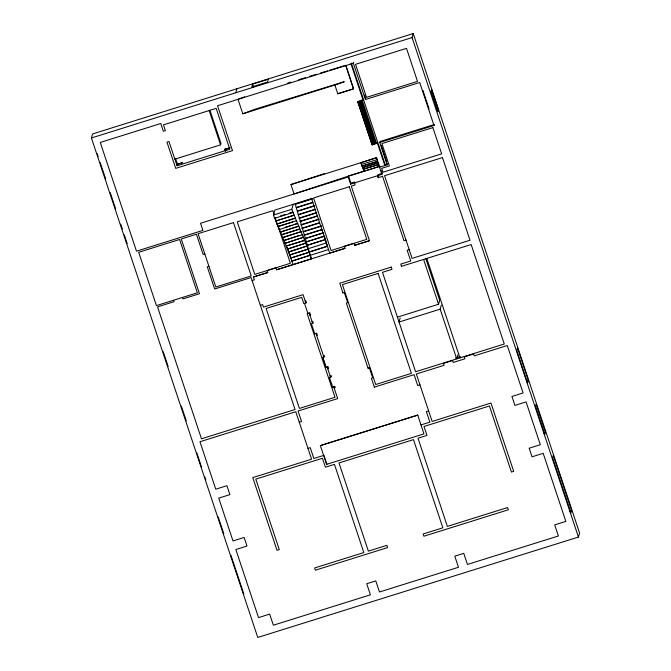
<?xml version="1.0" encoding="UTF-8"?>
<svg xmlns="http://www.w3.org/2000/svg" width="671" height="671" viewBox="0 0 671 671"><rect width="100%" height="100%" fill="white"/><g stroke="black" fill="none" stroke-linecap="round" stroke-linejoin="round"><path stroke-width="1.01" d="M91.424 137.966L92.564 133.948L413.227 33.55L579.576 533.042L578.436 537.06L257.773 637.45L91.424 137.966L412.086 37.568L413.227 33.55M379.778 166.274L348.509 176.062L348.241 177.01L200.545 223.25L202.919 230.388L136.498 251.18L100.281 142.453L160.772 123.514L163.355 131.273L165.368 130.644L163.447 124.873L216.179 108.358L229.801 149.256L177.069 165.762L177.48 164.311L175.592 158.65M174.863 159.153L220.558 144.852L220.969 143.401L209.872 110.094M235.815 92.757L236.955 88.74M252.615 84.118L251.818 86.936L267.553 82.013L268.35 79.195L252.615 84.118L253.554 86.936M252.095 280.587L254.376 279.841L253.428 276.997L267.754 272.51L253.42 277.031M274.556 218.31L274.716 217.731L276.947 224.08L295.282 218.335L294.2 215.072L275.806 221.002L294.141 215.257L293.059 211.994L292.892 212.564L274.556 218.31L273.466 215.039L274.884 210.057L311.554 198.574L329.729 253.143L344.978 248.371L344.324 246.349L354.003 243.313L354.657 245.334L369.453 240.704L351.277 186.135L354.976 184.944L354.573 182.042L350.883 183.2L350.614 184.148L381.883 174.359L382.16 173.403L381.262 170.728M276.947 224.08L293.47 218.528M297.63 223.879L296.574 220.7L278.239 226.446L279.295 229.625L297.773 223.401L298.746 226.32L280.411 232.065L279.43 229.138L279.295 229.625M267.083 270.564L275.94 267.754L276.586 269.776L311.394 258.88L295.257 204.219L312.694 198.541M280.411 232.065L298.847 225.959L299.903 229.138L281.568 234.875L280.512 231.696M260.365 305.33L262.629 304.626L263.435 307.117L303.082 294.67L305.825 302.915M281.568 234.875L282.717 237.744L301.162 231.629L302.218 234.808L283.883 240.545L282.827 237.366L300.197 231.931M292.892 212.564L291.81 209.302L293.219 204.311M283.883 240.545L299.434 235.311M276.586 269.776L344.986 248.337M303.493 237.24L285.058 243.33L303.493 237.24L304.55 240.419L286.215 246.165L285.15 242.986M286.215 246.165L287.331 249.134L305.741 243.137L287.331 249.134M295.282 218.335L295.399 217.924L296.465 221.103M306.865 246.072L288.463 252.053L306.865 246.072L309.071 252.33L290.736 258.067L289.671 254.888L308.014 249.151L289.62 255.081L288.53 251.81M290.736 258.067L309.105 252.204L311.394 258.88M345.775 65.263L353.416 88.882L337.781 93.772L334.863 85.007L242.827 113.818L238.004 99.333L244.663 96.817M299.903 229.138L301.053 232.007M293.051 264.626L287.289 247.305M302.218 234.808L303.393 237.584M350.883 183.2L348.509 176.062L379.744 166.391L379.509 167.222L387.175 164.823L379.736 142.478L434.003 125.485L419.694 82.508L365.418 99.501L353.34 63.225L353.609 62.269M304.55 240.419L287.238 245.653M353.416 88.882L337.781 93.772M310.22 255.198L291.826 261.128L328.53 249.545M372.07 144.877L357.752 101.9L359.119 101.111L373.428 144.089L372.07 144.877L377.421 143.2L377.664 142.369L373.428 144.089M322.147 230.379L322.374 229.583L304.03 235.32M323.204 233.558L323.38 232.929L305.045 238.675M304.5 303.359L307.863 313.382M324.261 236.737L324.437 236.117L306.102 241.854M357.752 101.9L363.112 100.222L363.346 99.392M325.326 239.916L325.443 239.48L307.066 245.36L325.41 239.622L327.473 246.366M365.418 99.501L365.687 98.545M309.172 313.005L312.627 323.33M360.746 162.734L376.431 157.66L377.689 161.241L362.055 166.14L362.239 165.485L364.11 171.29L363.422 169.218L378.075 164.63M377.001 159.681L361.409 164.403L362.625 167.624L378.15 163.128M316.678 335.492L317.375 335.274L316.67 333.168L314.758 333.772M362.625 167.624L377.337 162.852M315.966 333.42L323.85 357.022M378.821 165.15L378.989 164.563L363.447 169.109M299.274 422.244L301.556 421.505L298.058 411.004L337.689 398.591L333.722 386.739M379.736 142.478L380.004 141.522L434.271 124.529L434.003 125.485M381.883 174.359L376.431 157.66M377.614 161.518L362.088 166.014M327.784 368.832L328.647 368.555L328.027 366.668L326.005 367.331L322.701 357.408L324.714 356.746L324.328 355.58L323.456 355.848M354.657 245.334L369.461 240.671M368.043 368.119L369.352 367.716L368.035 368.161L346.353 303.057L347.67 302.613L344.282 292.455L342.973 292.858M405.997 240.067L403.984 240.704L382.562 176.314L378.209 177.706L377.815 174.762L382.16 173.403M378.209 177.706L377.555 175.685M326.005 367.331L322.717 357.375M327.138 366.978L330.518 377.052M363.112 100.222L351.034 63.946L351.302 62.999L385.137 164.596L384.869 165.544L377.421 143.2M387.175 164.823L387.444 163.867L385.137 164.596M307.989 448.404L310.262 447.658L313.852 458.486L323.95 455.324L326.928 464.257M334.133 387.905L335.265 387.553L334.863 386.345L332.69 387.033M320.352 445.594L417.739 415.106L320.352 445.594L326.584 464.366L423.971 433.877L417.739 415.106M391.235 267.108L339.744 283.229L342.965 292.9M391.252 267.075L391.981 269.339L382.478 272.317L415.601 371.759L504.273 344.005L471.159 244.554L401.51 266.328M409.176 249.629L407.163 250.258L410.744 261.002L400.763 264.089L401.501 266.362M419.954 384.844L417.689 385.548L414.091 374.678L374.368 387.108M397.408 317.148L438.549 304.24L439.673 300.256L425.716 258.352M400.176 318.02L399.044 322.038L440.168 309.163L441.308 305.146M423.611 259.442L438.549 304.24M421.002 424.902L429.876 422.16L426.362 411.583L428.635 410.837M457.865 354.867L456.725 358.884L440.168 309.163M528.329 380.574L527.591 383.166L516.771 350.681L517.509 348.081L528.329 380.574L526.425 381.17M545.456 432.292L544.835 434.473L535.45 406.282L536.07 404.101L545.456 432.292L543.552 432.887M571.608 510.497L570.929 512.904L552.577 457.807L553.256 455.399L571.608 510.497L569.704 511.092M242.827 113.818L255.19 109.147L344.29 81.728L334.863 85.007M348.635 176.037L294.099 193.961L290.971 184.575L324.689 173.495M339.459 67.234L344.877 65.54M353.34 63.225L217.538 105.741L232.476 150.614L175.718 168.379L166.978 142.16L168.991 141.531L177.069 165.762M176.85 164.361L181.908 162.801M224.651 149.398L229.633 147.838M177.48 164.311L182.78 162.65M230.212 147.796L224.911 149.457L225.573 151.445M290.971 184.575L376.381 157.836M295.257 204.219L312.627 198.784M296.339 207.49L312.753 202.348M296.263 207.784L312.669 202.642M273.466 215.039L291.81 209.302M280.512 215.919L285.334 214.41M289.193 213.202L292.086 212.296M297.345 211.046L314.716 205.611M297.253 211.373L314.624 205.938M298.31 214.561L314.724 209.419M298.234 214.837L315.605 209.394M299.291 218.016L316.662 212.573M299.199 218.36L316.569 212.925M279.203 226.144L292.715 221.908M300.172 221.279L317.542 215.844M300.105 221.522L317.475 216.087M285.225 227.326L291.977 225.213M293.906 224.609L296.808 223.703M204.814 253.965L203.17 254.485L196.418 234.213L181.254 238.96L199.488 293.73L182.931 298.914L182.445 297.463M301.162 224.71L318.532 219.266M301.078 224.986L319.421 219.241M282.625 234.263L299.031 229.13M302.143 228.165L319.513 222.722M302.059 228.442L319.438 222.998M303.124 231.621L321.459 225.875M303.04 231.914L321.375 226.177M304.097 235.093L321.468 229.658M208.916 266.295L207.28 266.806L214.661 288.983L251.097 277.576L295.039 409.511L201.485 438.8L157.542 306.865L174.074 301.69L173.588 300.239M305.095 238.499L323.43 232.762M306.051 242.046L324.387 236.301M308.123 248.748L326.492 242.885M327.515 246.19L309.155 252.019L327.498 246.274M305.204 301.053L305.817 300.868L306.437 302.722L303.804 303.586L301.724 297.328L266.11 308.475L299.4 408.421L335.005 397.274L307.15 313.642L309.784 312.787L310.539 315.051L309.935 315.236M312.04 321.568L312.736 321.35L313.323 323.112L311.394 323.749L314.749 333.806M330.182 376.045L331.315 375.693L331.65 376.699L329.461 377.412L332.673 387.066M455.458 358.096L460.457 356.527M287.733 83.053L290.719 82.139M298.67 79.706L305.64 77.576M309.616 76.36L316.578 74.238M320.562 73.022L327.523 70.891M329.511 70.279L338.469 67.545M412.086 37.568L578.436 537.06M422.889 90.342L429.071 108.903M426.815 258.436L459.937 357.886M364.487 94.938L365.393 97.647M381.296 145.406L386.798 161.929M362.08 99.912L376.389 142.889M361.132 100.214L375.399 143.326L361.09 100.348M360.151 100.642L374.46 143.619M360.109 100.801L374.418 143.779M359.069 101.279L373.378 144.257M378.318 162.541L378.763 163.892M346.102 66.228L353.198 87.549M357.819 101.673L372.128 144.651M362.675 167.44L363.355 169.461M360.797 162.558L361.409 164.403M348.241 177.01L350.614 184.148M369.352 367.716L372.732 377.874L371.415 378.318L374.359 387.142M324.655 237.098L325.183 238.691M305.741 243.137L306.798 246.316M304.609 240.218L305.666 243.397M287.406 248.874L288.463 252.053M283.992 240.151L285.058 243.33M274.187 214.653L272.862 210.686L237.257 221.833L254.77 274.414L290.375 263.267L275.177 217.63M277.064 223.661L278.121 226.84M267.092 270.522L267.746 272.552M225.23 148.35L225.892 150.338M209.134 110.564L220.558 144.852M97.203 153.575L98.184 156.528M100.147 162.416L105.708 179.107M110.195 192.518L115.63 208.84M120.73 224.156L122.348 229.021M124.294 234.858L127.213 243.615M163.221 351.696L168.161 366.525M181.329 406.064L186.27 420.893M218.234 517.047L223.795 533.747M196.762 452.74L201.585 467.234M204.806 476.896L205.771 479.79M230.941 555.261L243.841 594.011M431.629 89.436L431.084 91.365L437.895 111.822L438.44 109.893L431.629 89.436M406.509 48.362L355.521 64.332L366.525 97.362L417.513 81.401L406.509 48.362M432.904 127.616L381.916 143.577L389.356 165.93L381.69 168.329L382.99 172.229L441.644 153.86L432.904 127.616M179.61 239.472L138.679 252.288L156.435 305.607L197.366 292.791L179.61 239.472M233.483 222.604L198.062 233.693L215.819 287.02L251.239 275.932L233.483 222.604M349.264 186.764L313.567 197.945L331.08 250.526L366.777 239.346L349.264 186.764M442.474 157.584L384.567 175.718L412.095 258.377L470.002 240.252L442.474 157.584M378.117 273.407L342.42 284.588L375.71 384.525L411.398 373.353L378.117 273.407M452.59 360.562L443.43 363.43L444.059 365.326L416.347 373.999L432.149 421.447L490.946 403.036L513.692 471.327L511.419 472.04L489.419 405.989L424.005 426.462L426.982 435.404L418.008 438.213L447.381 526.399L507.595 507.544L508.341 509.784L423.921 536.213L423.175 533.982L442.843 527.817L413.479 439.631L338.998 462.948L368.371 551.134L386.882 545.338L387.62 547.578L315.378 570.199L314.632 567.96L363.833 552.552L334.468 464.366L325.41 467.209L322.432 458.268L255.794 479.128L279.27 549.608L277.006 550.321L252.782 477.601L311.579 459.19L295.777 411.742L199.958 441.744L215.76 489.193L226.915 485.703L229.885 494.644L218.738 498.134L232.996 540.935L244.143 537.446L247.003 546.043L235.856 549.532L258.528 617.605L269.675 614.116L273.374 625.204L370.417 594.825L366.718 583.736L375.777 580.901L379.476 591.99L458.486 567.255L454.787 556.167L463.762 553.357L467.452 564.445L558.398 535.97L554.707 524.881L565.854 521.392L543.183 453.319L532.036 456.808L529.167 448.211L540.323 444.722L526.064 401.912L514.917 405.401L511.939 396.469L523.086 392.971L507.284 345.531L474.254 355.865L473.625 353.978L464.282 356.905L464.911 358.792L453.219 362.457L452.59 360.562"/></g></svg>
